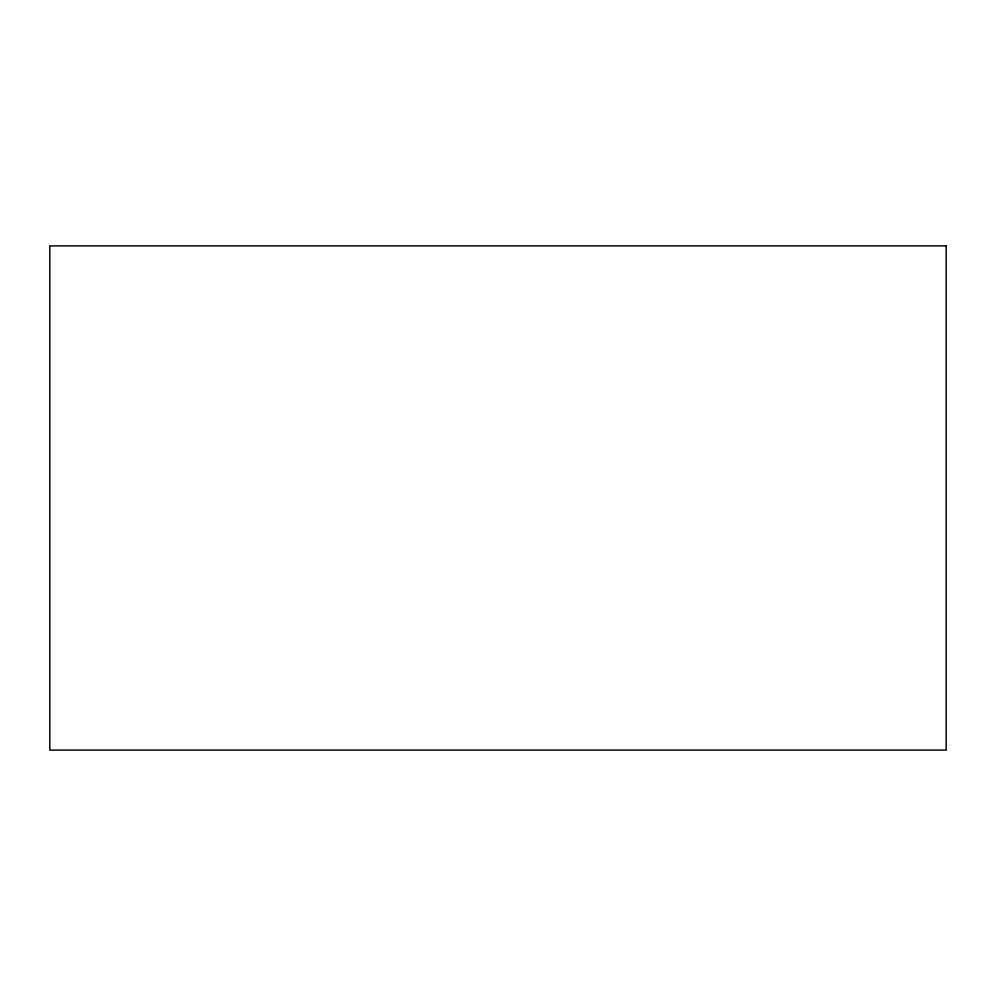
<?xml version="1.0" encoding="UTF-8"?>
<svg xmlns="http://www.w3.org/2000/svg" width="996" height="996" viewBox="0 0 996 996"><rect width="100%" height="100%" fill="white"/><g stroke="black" fill="none" stroke-linecap="round" stroke-linejoin="round"><path stroke-width="1.49" d="M946.2 245.888L49.8 245.888L49.8 750.113L946.2 750.113L946.2 245.888"/></g></svg>
